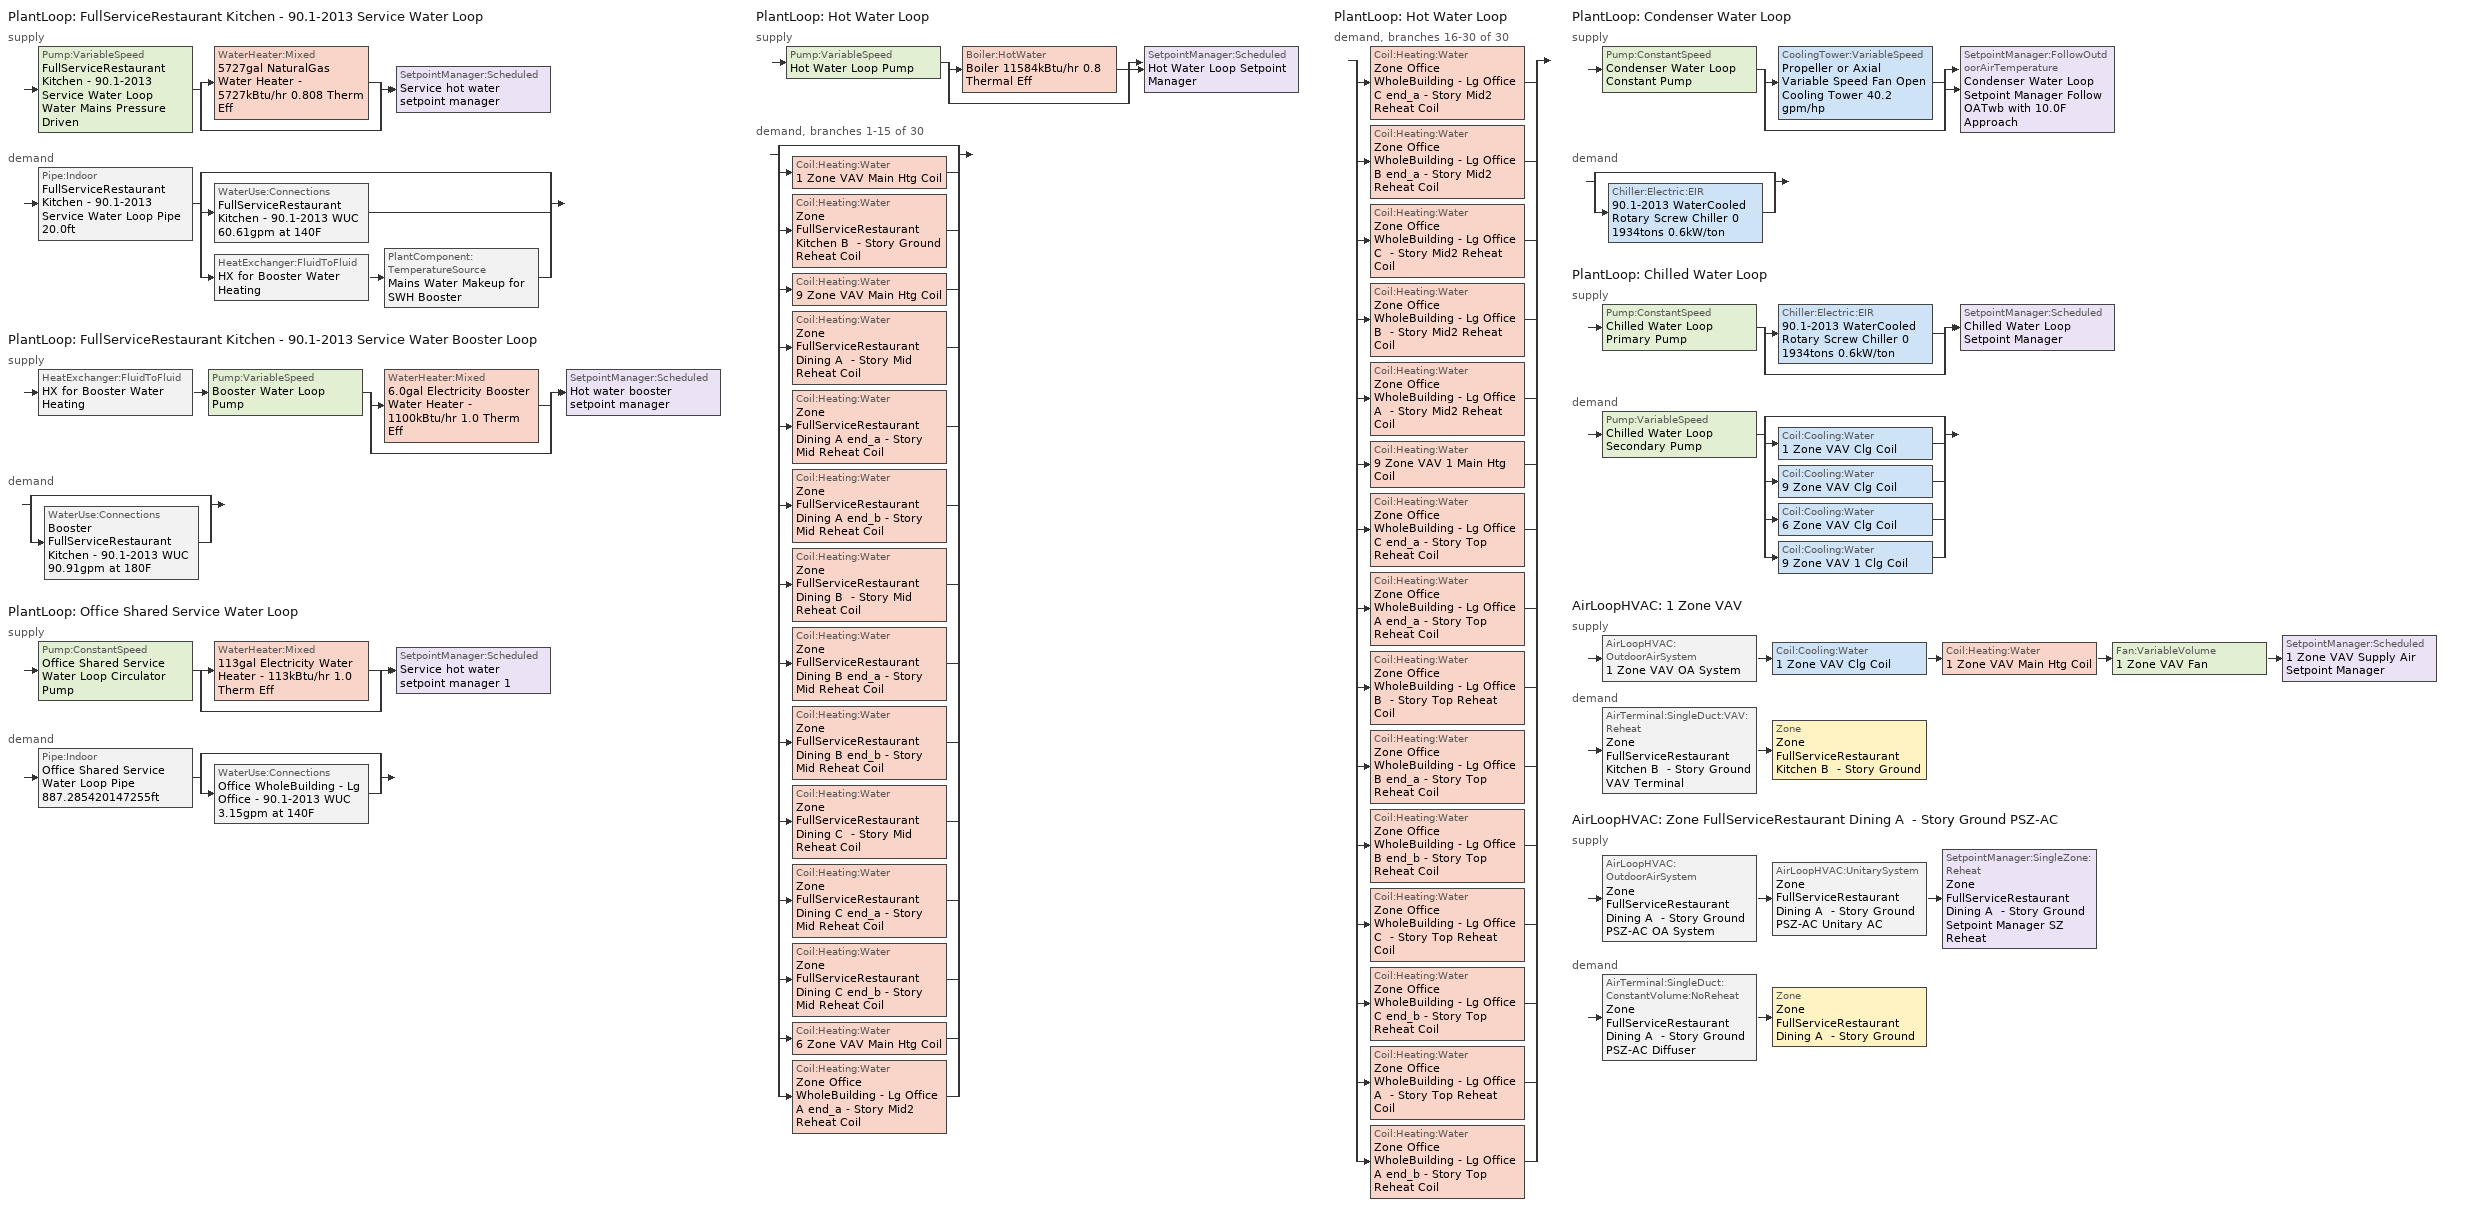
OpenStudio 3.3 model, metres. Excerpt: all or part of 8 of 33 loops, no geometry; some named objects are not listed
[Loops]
PlantLoop 'FullServiceRestaurant Kitchen - 90.1-2013 Service Water Loop'
 supply: Pump:VariableSpeed 'FullServiceRestaurant Kitchen - 90.1-2013 Service Water Loop Water Mains Pressure Driven' > split
  | WaterHeater:Mixed '5727gal NaturalGas Water Heater - 5727kBtu/hr 0.808 Therm Eff'
  | bypass
  join > SetpointManager:Scheduled 'Service hot water setpoint manager'
 demand: Pipe:Indoor 'FullServiceRestaurant Kitchen - 90.1-2013 Service Water Loop Pipe 20.0ft' > split
  | bypass
  | WaterUse:Connections 'FullServiceRestaurant Kitchen - 90.1-2013 WUC 60.61gpm at 140F'
  | HeatExchanger:FluidToFluid 'HX for Booster Water Heating' > PlantComponent:TemperatureSource 'Mains Water Makeup for SWH Booster'
PlantLoop 'FullServiceRestaurant Kitchen - 90.1-2013 Service Water Booster Loop'
 supply: HeatExchanger:FluidToFluid 'HX for Booster Water Heating' > Pump:VariableSpeed 'Booster Water Loop Pump' > split
  | WaterHeater:Mixed '6.0gal Electricity Booster Water Heater - 1100kBtu/hr 1.0 Therm Eff'
  | bypass
  join > SetpointManager:Scheduled 'Hot water booster setpoint manager'
 demand: split
  | bypass
  | WaterUse:Connections 'Booster FullServiceRestaurant Kitchen - 90.1-2013 WUC 90.91gpm at 180F'
PlantLoop 'Office Shared Service Water Loop'
 supply: Pump:ConstantSpeed 'Office Shared Service Water Loop Circulator Pump' > split
  | WaterHeater:Mixed '113gal Electricity Water Heater - 113kBtu/hr 1.0 Therm Eff'
  | bypass
  join > SetpointManager:Scheduled 'Service hot water setpoint manager 1'
 demand: Pipe:Indoor 'Office Shared Service Water Loop Pipe 887.285420147255ft' > split
  | bypass
  | WaterUse:Connections 'Office WholeBuilding - Lg Office - 90.1-2013 WUC 3.15gpm at 140F'
PlantLoop 'Hot Water Loop'
 supply: Pump:VariableSpeed 'Hot Water Loop Pump' > split
  | Boiler:HotWater 'Boiler 11584kBtu/hr 0.8 Thermal Eff'
  | bypass
  join > SetpointManager:Scheduled 'Hot Water Loop Setpoint Manager'
 demand, branches 1-15 of 30: split
  | bypass
  | Coil:Heating:Water '1 Zone VAV Main Htg Coil'
  | Coil:Heating:Water 'Zone FullServiceRestaurant Kitchen B  - Story Ground Reheat Coil'
  | Coil:Heating:Water '9 Zone VAV Main Htg Coil'
  | Coil:Heating:Water 'Zone FullServiceRestaurant Dining A  - Story Mid Reheat Coil'
  | Coil:Heating:Water 'Zone FullServiceRestaurant Dining A end_a - Story Mid Reheat Coil'
  | Coil:Heating:Water 'Zone FullServiceRestaurant Dining A end_b - Story Mid Reheat Coil'
  | Coil:Heating:Water 'Zone FullServiceRestaurant Dining B  - Story Mid Reheat Coil'
  | Coil:Heating:Water 'Zone FullServiceRestaurant Dining B end_a - Story Mid Reheat Coil'
  | Coil:Heating:Water 'Zone FullServiceRestaurant Dining B end_b - Story Mid Reheat Coil'
  | Coil:Heating:Water 'Zone FullServiceRestaurant Dining C  - Story Mid Reheat Coil'
  | Coil:Heating:Water 'Zone FullServiceRestaurant Dining C end_a - Story Mid Reheat Coil'
  | Coil:Heating:Water 'Zone FullServiceRestaurant Dining C end_b - Story Mid Reheat Coil'
  | Coil:Heating:Water '6 Zone VAV Main Htg Coil'
  | Coil:Heating:Water 'Zone Office WholeBuilding - Lg Office A end_a - Story Mid2 Reheat Coil'
PlantLoop 'Hot Water Loop'
 demand, branches 16-30 of 30: split
  | Coil:Heating:Water 'Zone Office WholeBuilding - Lg Office C end_a - Story Mid2 Reheat Coil'
  | Coil:Heating:Water 'Zone Office WholeBuilding - Lg Office B end_a - Story Mid2 Reheat Coil'
  | Coil:Heating:Water 'Zone Office WholeBuilding - Lg Office C  - Story Mid2 Reheat Coil'
  | Coil:Heating:Water 'Zone Office WholeBuilding - Lg Office B  - Story Mid2 Reheat Coil'
  | Coil:Heating:Water 'Zone Office WholeBuilding - Lg Office A  - Story Mid2 Reheat Coil'
  | Coil:Heating:Water '9 Zone VAV 1 Main Htg Coil'
  | Coil:Heating:Water 'Zone Office WholeBuilding - Lg Office C end_a - Story Top Reheat Coil'
  | Coil:Heating:Water 'Zone Office WholeBuilding - Lg Office A end_a - Story Top Reheat Coil'
  | Coil:Heating:Water 'Zone Office WholeBuilding - Lg Office B  - Story Top Reheat Coil'
  | Coil:Heating:Water 'Zone Office WholeBuilding - Lg Office B end_a - Story Top Reheat Coil'
  | Coil:Heating:Water 'Zone Office WholeBuilding - Lg Office B end_b - Story Top Reheat Coil'
  | Coil:Heating:Water 'Zone Office WholeBuilding - Lg Office C  - Story Top Reheat Coil'
  | Coil:Heating:Water 'Zone Office WholeBuilding - Lg Office C end_b - Story Top Reheat Coil'
  | Coil:Heating:Water 'Zone Office WholeBuilding - Lg Office A  - Story Top Reheat Coil'
  | Coil:Heating:Water 'Zone Office WholeBuilding - Lg Office A end_b - Story Top Reheat Coil'
PlantLoop 'Condenser Water Loop'
 supply: Pump:ConstantSpeed 'Condenser Water Loop Constant Pump' > split
  | CoolingTower:VariableSpeed 'Propeller or Axial Variable Speed Fan Open Cooling Tower 40.2 gpm/hp'
  | bypass
  join > SetpointManager:FollowOutdoorAirTemperature 'Condenser Water Loop Setpoint Manager Follow OATwb with 10.0F Approach'
 demand: split
  | bypass
  | Chiller:Electric:EIR '90.1-2013 WaterCooled  Rotary Screw Chiller 0 1934tons 0.6kW/ton'
PlantLoop 'Chilled Water Loop'
 supply: Pump:ConstantSpeed 'Chilled Water Loop Primary Pump' > split
  | Chiller:Electric:EIR '90.1-2013 WaterCooled  Rotary Screw Chiller 0 1934tons 0.6kW/ton'
  | bypass
  join > SetpointManager:Scheduled 'Chilled Water Loop Setpoint Manager'
 demand: Pump:VariableSpeed 'Chilled Water Loop Secondary Pump' > split
  | bypass
  | Coil:Cooling:Water '1 Zone VAV Clg Coil'
  | Coil:Cooling:Water '9 Zone VAV Clg Coil'
  | Coil:Cooling:Water '6 Zone VAV Clg Coil'
  | Coil:Cooling:Water '9 Zone VAV 1 Clg Coil'
AirLoopHVAC '1 Zone VAV'
 supply: AirLoopHVAC:OutdoorAirSystem '1 Zone VAV OA System' > Coil:Cooling:Water '1 Zone VAV Clg Coil' > Coil:Heating:Water '1 Zone VAV Main Htg Coil' > Fan:VariableVolume '1 Zone VAV Fan' > SetpointManager:Scheduled '1 Zone VAV Supply Air Setpoint Manager'
 demand: AirTerminal:SingleDuct:VAV:Reheat 'Zone FullServiceRestaurant Kitchen B  - Story Ground VAV Terminal' > Zone 'Zone FullServiceRestaurant Kitchen B  - Story Ground'
AirLoopHVAC 'Zone FullServiceRestaurant Dining A  - Story Ground PSZ-AC'
 supply: AirLoopHVAC:OutdoorAirSystem 'Zone FullServiceRestaurant Dining A  - Story Ground PSZ-AC OA System' > AirLoopHVAC:UnitarySystem 'Zone FullServiceRestaurant Dining A  - Story Ground PSZ-AC Unitary AC' > SetpointManager:SingleZone:Reheat 'Zone FullServiceRestaurant Dining A  - Story Ground Setpoint Manager SZ Reheat'
 demand: AirTerminal:SingleDuct:ConstantVolume:NoReheat 'Zone FullServiceRestaurant Dining A  - Story Ground PSZ-AC Diffuser' > Zone 'Zone FullServiceRestaurant Dining A  - Story Ground'
[Construction]
Uninsulated copper pipe 0.75in type L: Copper pipe 0.75in type L
Uninsulated copper pipe 0.75in type L 1: Copper pipe 0.75in type L 1
[Material] Roughness=Smooth; Thickness {m}=0.001143; Conductivity {W/m-K}=386; Density {kg/m3}=8906.27; Specific Heat {J/kg-K}=385.1856; Thermal Absorptance=0.9; Solar Absorptance=0.7; Visible Absorptance=0.7
Copper pipe 0.75in type L; Copper pipe 0.75in type L 1
[Sizing:Zone] Zone Cooling Design Supply Air Temperature Input Method=SupplyAirTemperature; Zone Cooling Design Supply Air Temperature {C}=12.7778; Zone Cooling Design Supply Air Temperature Difference {deltaC}=11.11; Zone Heating Design Supply Air Temperature Input Method=SupplyAirTemperature; Zone Heating Design Supply Air Temperature Difference {deltaC}=11.11; Zone Cooling Design Supply Air Humidity Ratio {kg-H2O/kg-air}=0.0085; Zone Heating Design Supply Air Humidity Ratio {kg-H2O/kg-air}=0.008; Heating Design Air Flow Method=DesignDay; Account for Dedicated Outdoor Air System=No; Dedicated Outdoor Air System Control Strategy=NeutralSupplyAir; Dedicated Outdoor Air Low Setpoint Temperature for Design {C}=autosize; Dedicated Outdoor Air High Setpoint Temperature for Design {C}=autosize
Name | Zone Heating Design Supply Air Temperature {C} | Cooling Design Air Flow Method | Design Minimum Zone Ventilation Efficiency
Zone FullServiceRestaurant Kitchen B  - Story Ground | 40 | DesignDayWithLimit | 0.6
Zone FullServiceRestaurant Dining A  - Story Ground | 50 | DesignDay
[Zone equipment]
Zone FullServiceRestaurant Kitchen B  - Story Ground: Zone FullServiceRestaurant Kitchen B  - Story Ground Exhaust Fan, Zone FullServiceRestaurant Kitchen B  - Story Ground VAV Terminal
Zone FullServiceRestaurant Dining A  - Story Ground: Zone FullServiceRestaurant Dining A  - Story Ground PSZ-AC Diffuser
[Fan:ZoneExhaust]
Zone FullServiceRestaurant Kitchen B  - Story Ground Exhaust Fan: Availability Schedule=RestaurantSitDown Kitchen_Exhaust_SCH; Fan Total Efficiency=0.385; Pressure Rise {Pa}=124.544; Maximum Flow Rate {m3/s}=29.4168; Flow Fraction Schedule=RestaurantSitDown Kitchen_Exhaust_SCH; System Availability Manager Coupling Mode=Decoupled
[WaterUse:Connections] Drain Water Heat Exchanger Type=None; Drain Water Heat Exchanger Destination=Plant
Name | Water Use Equipment Name 1
Booster FullServiceRestaurant Kitchen - 90.1-2013 WUC 90.91gpm at 180F | Booster FullServiceRestaurant Kitchen - 90.1-2013 Service Water Use 90.91gpm at 180F
FullServiceRestaurant Kitchen - 90.1-2013 WUC 60.61gpm at 140F | FullServiceRestaurant Kitchen - 90.1-2013 Service Water Use 60.61gpm at 140F
Office WholeBuilding - Lg Office - 90.1-2013 WUC 3.15gpm at 140F | Office WholeBuilding - Lg Office - 90.1-2013 Service Water Use 3.15gpm at 140F
[WaterUse:Equipment:Definition] Sensible Fraction Schedule=Fraction Sensible - 0.2; Latent Fraction Schedule=Fraction Latent - 0.05
Name | Peak Flow Rate {m3/s} | Target Temperature Schedule
Booster FullServiceRestaurant Kitchen - 90.1-2013 Service Water Use Def 90.91gpm | 0.0057355 | Mixed Water At Faucet Temp - 180F
FullServiceRestaurant Kitchen - 90.1-2013 Service Water Use Def 60.61gpm | 0.00382367 | Mixed Water At Faucet Temp - 140F
Office WholeBuilding - Lg Office - 90.1-2013 Service Water Use Def 3.15gpm | 0.000198892 | Mixed Water At Faucet Temp - 140F 1
[WaterUse:Equipment]
Name | Water Use Equipment Definition | Flow Rate Fraction Schedule
Booster FullServiceRestaurant Kitchen - 90.1-2013 Service Water Use 90.91gpm at 180F | Booster FullServiceRestaurant Kitchen - 90.1-2013 Service Water Use Def 90.91gpm | RestaurantSitDown BLDG_SWH_SCH
FullServiceRestaurant Kitchen - 90.1-2013 Service Water Use 60.61gpm at 140F | FullServiceRestaurant Kitchen - 90.1-2013 Service Water Use Def 60.61gpm | RestaurantSitDown BLDG_SWH_SCH
Office WholeBuilding - Lg Office - 90.1-2013 Service Water Use 3.15gpm at 140F | Office WholeBuilding - Lg Office - 90.1-2013 Service Water Use Def 3.15gpm | OfficeLarge BLDG_SWH_SCH
[PlantLoop] Glycol Concentration=0; Plant Loop Volume {m3}=Autocalculate; Load Distribution Scheme=Optimal
Name | Maximum Loop Temperature {C} | Minimum Loop Temperature {C} | Fluid Type | Common Pipe Simulation
FullServiceRestaurant Kitchen - 90.1-2013 Service Water Loop; Office Shared Service Water Loop | 60 | 10
FullServiceRestaurant Kitchen - 90.1-2013 Service Water Booster Loop
Hot Water Loop |  | 10 | Water
Condenser Water Loop | 80 | 5
Chilled Water Loop | 40 | 1 |  | CommonPipe
[Sizing:Plant]
Name | Loop Type | Design Loop Exit Temperature {C} | Loop Design Temperature Difference {deltaC} | Sizing Option | Zone Timesteps in Averaging Window | Coincident Sizing Factor Mode
FullServiceRestaurant Kitchen - 90.1-2013 Service Water Loop; Office Shared Service Water Loop | Heating | 60 | 5 | NonCoincident | 1 | None
FullServiceRestaurant Kitchen - 90.1-2013 Service Water Booster Loop | Heating | 82.2222 | 5 | NonCoincident | 1 | None
Hot Water Loop | Heating | 82.2222 | 11.1111 | NonCoincident | 1 | None
Condenser Water Loop | Condenser | 29.4444 | 5.55556 | Coincident | 6 | GlobalCoolingSizingFactor
Chilled Water Loop | Cooling | 6.66667 | 5.61111 | NonCoincident | 1 | None
[SetpointManager:Scheduled] Control Variable=Temperature
Name | Schedule | Setpoint Node or NodeList
Service hot water setpoint manager | Service Water Loop Temp - 140F | FullServiceRestaurant Kitchen - 90.1-2013 Service Water Loop Supply Outlet Node
Hot water booster setpoint manager | Service Water Booster Temp - 180.00000000000006F | FullServiceRestaurant Kitchen - 90.1-2013 Service Water Booster Loop Supply Outlet Node
Service hot water setpoint manager 1 | Service Water Loop Temp - 140F 1 | Office Shared Service Water Loop Supply Outlet Node
Hot Water Loop Setpoint Manager | Hot Water Loop Temp - 180F | Hot Water Loop Supply Outlet Node
Chilled Water Loop Setpoint Manager | Chilled Water Loop Temp - 44F | Chilled Water Loop Supply Outlet Node
1 Zone VAV Supply Air Setpoint Manager | Supply Air Temp - 55.0F | 1 Zone VAV Supply Outlet Node
[Pump:VariableSpeed] Coefficient 1 of the Part Load Performance Curve=0; Pump Control Type=Intermittent; Skin Loss Radiative Fraction=0.5; Design Power Sizing Method=PowerPerFlowPerPressure; Design Electric Power per Unit Flow Rate {W/(m3/s)}=348701.1; Design Shaft Power per Unit Flow Rate per Unit Head {W-s/m3-Pa}=1.28205; Design Minimum Flow Rate Fraction=0
Name | Rated Pump Head {Pa} | Motor Efficiency | Coefficient 2 of the Part Load Performance Curve | Coefficient 3 of the Part Load Performance Curve | Coefficient 4 of the Part Load Performance Curve | Rated Power Consumption {W} | Minimum Flow Rate {m3/s} | Fraction of Motor Inefficiencies to Fluid Stream
FullServiceRestaurant Kitchen - 90.1-2013 Service Water Loop Water Mains Pressure Driven | 0.001 | 0.7 | 3.2485 | -4.7443 | 2.5294
Booster Water Loop Pump | 0 | 1 | 3.2485 | -4.7443 | 2.5294 | 0 | 0
Hot Water Loop Pump | 179344 | 0.936 | 3.2485 | -4.7443 | 2.5294
Chilled Water Loop Secondary Pump | 134508 | 0.954 | 0.0205 | 0.4101 | 0.5753 |  |  | 0
[WaterHeater:Mixed] Deadband Temperature Difference {deltaC}=2; Heater Control Type=Cycle; Off Cycle Parasitic Fuel Consumption Rate {W}=0; Off Cycle Parasitic Heat Fraction to Tank=0; On Cycle Parasitic Fuel Consumption Rate {W}=0; On Cycle Parasitic Heat Fraction to Tank=0; Ambient Temperature Indicator=Schedule; Use Side Effectiveness=1; Source Side Effectiveness=1; Use Side Design Flow Rate {m3/s}=autosize; Source Side Design Flow Rate {m3/s}=autosize; Indirect Water Heating Recovery Time {hr}=1.5; Source Side Flow Control Mode=IndirectHeatPrimarySetpoint
Name | Tank Volume {m3} | Setpoint Temperature Schedule | Maximum Temperature Limit {C} | Heater Maximum Capacity {W} | Heater Fuel Type | Heater Thermal Efficiency | Off Cycle Parasitic Fuel Type | On Cycle Parasitic Fuel Type | Ambient Temperature Schedule | Off Cycle Loss Coefficient to Ambient Temperature {W/K} | On Cycle Loss Coefficient to Ambient Temperature {W/K}
5727gal NaturalGas Water Heater - 5727kBtu/hr 0.808 Therm Eff | 21.6802 | Service Water Loop Temp - 140F | 60 | 1.67851e+06 | NaturalGas | 0.808397 | NaturalGas | NaturalGas | Water Heater Ambient Temp Schedule - 71.6f | 453.02 | 453.02
6.0gal Electricity Booster Water Heater - 1100kBtu/hr 1.0 Therm Eff | 0.0227125 | Service Water Booster Temp - 180.00000000000006F | 82.2222 | 322273 | Electricity | 1 | Electricity | Electricity | Water Heater Ambient Temp Schedule - 71.6 | 9.00886 | 9.00886
113gal Electricity Water Heater - 113kBtu/hr 1.0 Therm Eff | 0.428533 | Service Water Loop Temp - 140F 1 | 60 | 33177.6 | Electricity | 1 | Electricity | Electricity | Water Heater Ambient Temp Schedule - 71.6f 1 | 148.981 | 148.981
[WaterHeater:Sizing] Design Mode=PeakDraw; Time Storage Can Meet Peak Draw {hr}=0.538503; Time for Tank Recovery {hr}=0; Nominal Tank Volume for Autosizing Plant Connections {m3}=1
5727gal NaturalGas Water Heater - 5727kBtu/hr 0.808 Therm Eff; 6.0gal Electricity Booster Water Heater - 1100kBtu/hr 1.0 Therm Eff; 113gal Electricity Water Heater - 113kBtu/hr 1.0 Therm Eff
[Pipe:Indoor] Environment Type=Schedule; Pipe Inside Diameter {m}=0.019939
Name | Construction | Ambient Temperature Schedule | Ambient Air Velocity Schedule | Pipe Length {m}
FullServiceRestaurant Kitchen - 90.1-2013 Service Water Loop Pipe 20.0ft | Uninsulated copper pipe 0.75in type L | FullServiceRestaurant Kitchen - 90.1-2013 Service Water Loop Piping Air Temp - 70F | FullServiceRestaurant Kitchen - 90.1-2013 Service Water Loop Piping Air Velocity - 0.67mph | 6.096
Office Shared Service Water Loop Pipe 887.285420147255ft | Uninsulated copper pipe 0.75in type L 1 | Office Shared Service Water Loop Piping Air Temp - 70F | Office Shared Service Water Loop Piping Air Velocity - 0.67mph | 270.445
[HeatExchanger:FluidToFluid]
HX for Booster Water Heating: Loop Demand Side Design Flow Rate {m3/s}=autosize; Loop Supply Side Design Flow Rate {m3/s}=autosize; Heat Exchange Model Type=Ideal; Heat Exchanger U-Factor Times Area Value {W/K}=autosize; Control Type=UncontrolledOn; Minimum Temperature Difference to Activate Heat Exchanger {deltaC}=0.01; Heat Transfer Metering End Use Type=LoopToLoop; Component Override Cooling Control Temperature Mode=Loop; Sizing Factor=1; Operation Minimum Temperature Limit {C}=0; Operation Maximum Temperature Limit {C}=100
[PlantComponent:TemperatureSource]
Mains Water Makeup for SWH Booster: Design Volume Flow Rate {m3/s}=autosize; Temperature Specification Type=Scheduled; Source Temperature {C}=8; Source Temperature Schedule=Mains Water Temperature
[EnergyManagementSystem:Sensor] Output Variable or Output Meter Index Key=Environment
Name | Output Variable or Output Meter
Mains_Water_Temp_Sen | Site Mains Water Temperature
OAT; OAT_1; OAT_2; OAT_3; OAT_4; OAT_5 | Site Outdoor Air Drybulb Temperature
[EnergyManagementSystem:Actuator] Actuated Component Control Type=Schedule Value
Name | Actuated Component | Actuated Component Type
Mains_Water_Temp_Act | Mains Water Temperature | Schedule:Constant
SYS1ZoneVAVHtgSch0 | RestaurantSitDown HTGSETP_KITCHEN_SCH_NO_OPTIMUM | Schedule:Year
SYS1ZoneVAVClgSch0 | RestaurantSitDown CLGSETP_KITCHEN_SCH_NO_OPTIMUM | Schedule:Year
SYS6ZoneVAVHtgSch0; SYS9ZoneVAV1HtgSch0 | OfficeLarge HTGSETP_SCH_YES_OPTIMUM | Schedule:Year
SYS6ZoneVAVClgSch0; SYS9ZoneVAV1ClgSch0 | OfficeLarge CLGSETP_SCH_NO_SETBACK | Schedule:Year
SYS9ZoneVAVHtgSch0; ZoneFullServiceRestaurantDiningBStoryGroundPSZACHtgSch0 | RestaurantSitDown HTGSETP_SCH_NO_OPTIMUM | Schedule:Year
SYS9ZoneVAVClgSch0; ZoneFullServiceRestaurantDiningBStoryGroundPSZACClgSch0 | RestaurantSitDown CLGSETP_SCH_NO_OPTIMUM | Schedule:Year
ZoneOfficeOfficeLargeMainDataCenterBStoryGroundPSZACHtgSch0 | OfficeLarge HTGSETP_DC_SCH | Schedule:Year
ZoneOfficeOfficeLargeMainDataCenterBStoryGroundPSZACClgSch0 | OfficeLarge CLGSETP_DC_SCH | Schedule:Year
[EnergyManagementSystem:Program]
Mains_Water_Prg: SET Mains_Water_Temp_Act = Mains_Water_Temp_Sen
SYS1ZoneVAVOptimumStartProg0: IF DaylightSavings==0 && DayOfWeek>1 && Hour==5 && OAT<23.9 && OAT>1.7; SET SYS1ZoneVAVClgSch0 = 29.4; SET SYS1ZoneVAVHtgSch0 = 15.6; ELSEIF DaylightSavings==0 && DayOfWeek==1 && Hour==7 && OAT<23.9 && OAT>1.7; SET SYS1ZoneVAVClgSch0 = 29.4; SET SYS1ZoneVAVHtgSch0 = 15.6; ELSEIF DaylightSavings==1 && DayOfWeek>1 && Hour==4 && OAT<23.9 && OAT>1.7; SET SYS1ZoneVAVClgSch0 = 29.4; SET SYS1ZoneVAVHtgSch0 = 15.6; ELSEIF DaylightSavings==1 && DayOfWeek==1 && Hour==6 && OAT<23.9 && OAT>1.7; SET SYS1ZoneVAVClgSch0 = 29.4; SET SYS1ZoneVAVHtgSch0 = 15.6; ELSE; SET SYS1ZoneVAVClgSch0 = NULL; SET SYS1ZoneVAVHtgSch0 = NULL; ENDIF
[Pump:ConstantSpeed] Rated Flow Rate {m3/s}=autosize; Rated Power Consumption {W}=autosize; Fraction of Motor Inefficiencies to Fluid Stream=0; Pump Control Type=Intermittent; Design Power Sizing Method=PowerPerFlowPerPressure; Design Electric Power per Unit Flow Rate {W/(m3/s)}=348701.1; Design Shaft Power per Unit Flow Rate per Unit Head {W-s/m3-Pa}=1.28205
Name | Rated Pump Head {Pa} | Motor Efficiency
Office Shared Service Water Loop Circulator Pump | 29890.7 | 0.7
Condenser Water Loop Constant Pump | 148557 | 0.954
Chilled Water Loop Primary Pump | 44836 | 0.936
[Boiler:HotWater]
Boiler 11584kBtu/hr 0.8 Thermal Eff: Fuel Type=NaturalGas; Nominal Thermal Efficiency=0.8; Efficiency Curve Temperature Evaluation Variable=LeavingBoiler; Normalized Boiler Efficiency Curve=Boiler with Minimum Turndown; Minimum Part Load Ratio=0; Maximum Part Load Ratio=1.2; Optimum Part Load Ratio=1; Water Outlet Upper Temperature Limit {C}=95; Boiler Flow Mode=LeavingSetpointModulated; Parasitic Electric Load {W}=0; Sizing Factor=1
[SetpointManager:FollowOutdoorAirTemperature]
Condenser Water Loop Setpoint Manager Follow OATwb with 10.0F Approach: Control Variable=Temperature; Reference Temperature Type=OutdoorAirWetBulb; Offset Temperature Difference {deltaC}=5.55556; Maximum Setpoint Temperature {C}=29.3556; Minimum Setpoint Temperature {C}=21.1111; Setpoint Node or NodeList=Condenser Water Loop Supply Outlet Node
[CoolingTower:VariableSpeed]
Propeller or Axial Variable Speed Fan Open Cooling Tower 40.2 gpm/hp: Model Type=CoolToolsCrossFlow; Design Inlet Air Wet-Bulb Temperature {C}=23.8; Design Approach Temperature {deltaC}=5.55556; Design Range Temperature {deltaC}=5.55556; Design Water Flow Rate {m3/s}=autosize; Design Air Flow Rate {m3/s}=autosize; Design Fan Power {W}=109986; Fan Power Ratio Function of Air Flow Rate Ratio Curve=VSD-TWR-FAN-FPLR; Minimum Air Flow Rate Ratio=0.2; Fraction of Tower Capacity in Free Convection Regime=0.125; Basin Heater Capacity {W/K}=0; Basin Heater Setpoint Temperature {C}=2; Evaporation Loss Mode=SaturatedExit; Evaporation Loss Factor {percent/K}=0.2; Drift Loss Percent {percent}=0.008; Blowdown Calculation Mode=ConcentrationRatio; Blowdown Concentration Ratio=3; Number of Cells=1; Cell Control=MaximalCell; Sizing Factor=1
[Chiller:Electric:EIR]
90.1-2013 WaterCooled  Rotary Screw Chiller 0 1934tons 0.6kW/ton: Reference Capacity {W}=Autosize; Reference COP {W/W}=6.28036; Reference Leaving Chilled Water Temperature {C}=6.66667; Reference Entering Condenser Fluid Temperature {C}=35; Reference Chilled Water Flow Rate {m3/s}=Autosize; Cooling Capacity Function of Temperature Curve=ChlrWtrPosDispPathAAllQRatio_fTchwsTcwsSI; Electric Input to Cooling Output Ratio Function of Temperature Curve=ChlrWtrPosDispPathAAllEIRRatio_fTchwsTcwsSI; Electric Input to Cooling Output Ratio Function of Part Load Ratio Curve=ChlrWtrPosDispPathAAllEIRRatio_fQRatio; Minimum Part Load Ratio=0.15; Maximum Part Load Ratio=1; Optimum Part Load Ratio=1; Minimum Unloading Ratio=0.25; Condenser Type=WaterCooled; Leaving Chilled Water Lower Temperature Limit {C}=2.22222; Chiller Flow Mode=ConstantFlow; Design Heat Recovery Water Flow Rate {m3/s}=Autosize; Sizing Factor=1; Basin Heater Capacity {W/K}=0; Basin Heater Setpoint Temperature {C}=10; Condenser Heat Recovery Relative Capacity Fraction=1
[AirLoopHVAC] Design Supply Air Flow Rate {m3/s}=autosize; Design Return Air Flow Fraction of Supply Air Flow=1
Name | Availability Schedule
1 Zone VAV | 1 Zone VAV Occ Sch
Zone FullServiceRestaurant Dining A  - Story Ground PSZ-AC | Zone FullServiceRestaurant Dining A  - Story Ground PSZ-AC Occ Sch
[Sizing:System] Type of Load to Size On=Sensible; Design Outdoor Air Flow Rate {m3/s}=Autosize; Preheat Design Temperature {C}=7.22222; Preheat Design Humidity Ratio {kg-H2O/kg-Air}=0.008; Precool Design Temperature {C}=12.7778; Precool Design Humidity Ratio {kg-H2O/kg-Air}=0.008; Central Cooling Design Supply Air Temperature {C}=12.7778; Sizing Option=Coincident; 100% Outdoor Air in Cooling=No; 100% Outdoor Air in Heating=No; Central Cooling Design Supply Air Humidity Ratio {kg-H2O/kg-Air}=0.0085; Central Heating Design Supply Air Humidity Ratio {kg-H2O/kg-Air}=0.008; Cooling Design Air Flow Method=DesignDay; Heating Design Air Flow Method=DesignDay; System Outdoor Air Method=ZoneSum; Zone Maximum Outdoor Air Fraction=1; Cooling Supply Air Flow Rate Per Floor Area {m3/s-m2}=0.00996765; Cooling Fraction of Autosized Cooling Supply Air Flow Rate=1; Cooling Supply Air Flow Rate Per Unit Cooling Capacity {m3/s-W}=3.94755e-05; Heating Supply Air Flow Rate Per Floor Area {m3/s-m2}=0.00996765; Heating Fraction of Autosized Heating Supply Air Flow Rate=1; Heating Fraction of Autosized Cooling Supply Air Flow Rate=1; Heating Supply Air Flow Rate Per Unit Heating Capacity {m3/s-W}=3.15882e-05; Cooling Design Capacity Method=CoolingDesignCapacity; Cooling Design Capacity {W}=autosize; Cooling Design Capacity Per Floor Area {W/m2}=234.7; Fraction of Autosized Cooling Design Capacity=1; Heating Design Capacity Method=HeatingDesignCapacity; Heating Design Capacity {W}=autosize; Heating Design Capacity Per Floor Area {W/m2}=157; Fraction of Autosized Heating Design Capacity=1; Central Cooling Capacity Control Method=OnOff; Occupant Diversity=autosize
Name | Central Heating Maximum System Air Flow Ratio | Central Heating Design Supply Air Temperature {C}
1 Zone VAV | 0.3 | 12.7778
Zone FullServiceRestaurant Dining A  - Story Ground PSZ-AC | 1 | 50
[Fan:VariableVolume]
1 Zone VAV Fan: Availability Schedule=Always On Discrete; Fan Total Efficiency=0.6227; Pressure Rise {Pa}=1389.92; Maximum Flow Rate {m3/s}=Autosize; Fan Power Minimum Flow Rate Input Method=Fraction; Fan Power Minimum Flow Fraction=0.1; Fan Power Minimum Air Flow Rate {m3/s}=0; Motor Efficiency=0.958; Motor In Airstream Fraction=1; Fan Power Coefficient 1=0.027828; Fan Power Coefficient 2=0.026583; Fan Power Coefficient 3=-0.087069; Fan Power Coefficient 4=1.03092; Fan Power Coefficient 5=0
[Coil:Heating:Water] Availability Schedule=Always On Discrete; Rated Inlet Water Temperature {C}=82.2222; Rated Outlet Water Temperature {C}=71.1111
Name | Rated Inlet Air Temperature {C} | Rated Outlet Air Temperature {C}
1 Zone VAV Main Htg Coil; 9 Zone VAV Main Htg Coil; 6 Zone VAV Main Htg Coil; 9 Zone VAV 1 Main Htg Coil | 7.22222 | 12.7778
Zone FullServiceRestaurant Kitchen B  - Story Ground Reheat Coil; Zone FullServiceRestaurant Dining A  - Story Mid Reheat Coil; Zone FullServiceRestaurant Dining A end_a - Story Mid Reheat Coil; Zone FullServiceRestaurant Dining A end_b - Story Mid Reheat Coil; Zone FullServiceRestaurant Dining B  - Story Mid Reheat Coil; Zone FullServiceRestaurant Dining B end_a - Story Mid Reheat Coil; Zone FullServiceRestaurant Dining B end_b - Story Mid Reheat Coil; Zone FullServiceRestaurant Dining C  - Story Mid Reheat Coil; Zone FullServiceRestaurant Dining C end_a - Story Mid Reheat Coil; Zone FullServiceRestaurant Dining C end_b - Story Mid Reheat Coil; Zone Office WholeBuilding - Lg Office A end_a - Story Mid2 Reheat Coil; Zone Office WholeBuilding - Lg Office C end_a - Story Mid2 Reheat Coil; Zone Office WholeBuilding - Lg Office B end_a - Story Mid2 Reheat Coil; Zone Office WholeBuilding - Lg Office C  - Story Mid2 Reheat Coil; Zone Office WholeBuilding - Lg Office B  - Story Mid2 Reheat Coil; Zone Office WholeBuilding - Lg Office A  - Story Mid2 Reheat Coil; Zone Office WholeBuilding - Lg Office C end_a - Story Top Reheat Coil; Zone Office WholeBuilding - Lg Office A end_a - Story Top Reheat Coil; Zone Office WholeBuilding - Lg Office B  - Story Top Reheat Coil; Zone Office WholeBuilding - Lg Office B end_a - Story Top Reheat Coil; Zone Office WholeBuilding - Lg Office B end_b - Story Top Reheat Coil; Zone Office WholeBuilding - Lg Office C  - Story Top Reheat Coil; Zone Office WholeBuilding - Lg Office C end_b - Story Top Reheat Coil; Zone Office WholeBuilding - Lg Office A  - Story Top Reheat Coil; Zone Office WholeBuilding - Lg Office A end_b - Story Top Reheat Coil | 12.7778 | 40
[Controller:WaterCoil] Minimum Actuated Flow {m3/s}=0
Name | Water Coil | Action | Controller Convergence Tolerance {deltaC}
1 Zone VAV Main Htg Coil Controller | 1 Zone VAV Main Htg Coil | Normal | 0.0001
1 Zone VAV Clg Coil Controller | 1 Zone VAV Clg Coil | Reverse
Zone FullServiceRestaurant Kitchen B  - Story Ground Reheat Coil Controller | Zone FullServiceRestaurant Kitchen B  - Story Ground Reheat Coil | Normal | 0.0001
9 Zone VAV Main Htg Coil Controller | 9 Zone VAV Main Htg Coil | Normal | 0.0001
9 Zone VAV Clg Coil Controller | 9 Zone VAV Clg Coil | Reverse
Zone FullServiceRestaurant Dining A  - Story Mid Reheat Coil Controller | Zone FullServiceRestaurant Dining A  - Story Mid Reheat Coil | Normal | 0.0001
Zone FullServiceRestaurant Dining A end_a - Story Mid Reheat Coil Controller | Zone FullServiceRestaurant Dining A end_a - Story Mid Reheat Coil | Normal | 0.0001
Zone FullServiceRestaurant Dining A end_b - Story Mid Reheat Coil Controller | Zone FullServiceRestaurant Dining A end_b - Story Mid Reheat Coil | Normal | 0.0001
Zone FullServiceRestaurant Dining B  - Story Mid Reheat Coil Controller | Zone FullServiceRestaurant Dining B  - Story Mid Reheat Coil | Normal | 0.0001
Zone FullServiceRestaurant Dining B end_a - Story Mid Reheat Coil Controller | Zone FullServiceRestaurant Dining B end_a - Story Mid Reheat Coil | Normal | 0.0001
Zone FullServiceRestaurant Dining B end_b - Story Mid Reheat Coil Controller | Zone FullServiceRestaurant Dining B end_b - Story Mid Reheat Coil | Normal | 0.0001
Zone FullServiceRestaurant Dining C  - Story Mid Reheat Coil Controller | Zone FullServiceRestaurant Dining C  - Story Mid Reheat Coil | Normal | 0.0001
Zone FullServiceRestaurant Dining C end_a - Story Mid Reheat Coil Controller | Zone FullServiceRestaurant Dining C end_a - Story Mid Reheat Coil | Normal | 0.0001
Zone FullServiceRestaurant Dining C end_b - Story Mid Reheat Coil Controller | Zone FullServiceRestaurant Dining C end_b - Story Mid Reheat Coil | Normal | 0.0001
6 Zone VAV Main Htg Coil Controller | 6 Zone VAV Main Htg Coil | Normal | 0.0001
6 Zone VAV Clg Coil Controller | 6 Zone VAV Clg Coil | Reverse
Zone Office WholeBuilding - Lg Office A end_a - Story Mid2 Reheat Coil Controller | Zone Office WholeBuilding - Lg Office A end_a - Story Mid2 Reheat Coil | Normal | 0.0001
Zone Office WholeBuilding - Lg Office C end_a - Story Mid2 Reheat Coil Controller | Zone Office WholeBuilding - Lg Office C end_a - Story Mid2 Reheat Coil | Normal | 0.0001
Zone Office WholeBuilding - Lg Office B end_a - Story Mid2 Reheat Coil Controller | Zone Office WholeBuilding - Lg Office B end_a - Story Mid2 Reheat Coil | Normal | 0.0001
Zone Office WholeBuilding - Lg Office C  - Story Mid2 Reheat Coil Controller | Zone Office WholeBuilding - Lg Office C  - Story Mid2 Reheat Coil | Normal | 0.0001
Zone Office WholeBuilding - Lg Office B  - Story Mid2 Reheat Coil Controller | Zone Office WholeBuilding - Lg Office B  - Story Mid2 Reheat Coil | Normal | 0.0001
Zone Office WholeBuilding - Lg Office A  - Story Mid2 Reheat Coil Controller | Zone Office WholeBuilding - Lg Office A  - Story Mid2 Reheat Coil | Normal | 0.0001
9 Zone VAV 1 Main Htg Coil Controller | 9 Zone VAV 1 Main Htg Coil | Normal | 0.0001
9 Zone VAV 1 Clg Coil Controller | 9 Zone VAV 1 Clg Coil | Reverse
Zone Office WholeBuilding - Lg Office C end_a - Story Top Reheat Coil Controller | Zone Office WholeBuilding - Lg Office C end_a - Story Top Reheat Coil | Normal | 0.0001
Zone Office WholeBuilding - Lg Office A end_a - Story Top Reheat Coil Controller | Zone Office WholeBuilding - Lg Office A end_a - Story Top Reheat Coil | Normal | 0.0001
Zone Office WholeBuilding - Lg Office B  - Story Top Reheat Coil Controller | Zone Office WholeBuilding - Lg Office B  - Story Top Reheat Coil | Normal | 0.0001
Zone Office WholeBuilding - Lg Office B end_a - Story Top Reheat Coil Controller | Zone Office WholeBuilding - Lg Office B end_a - Story Top Reheat Coil | Normal | 0.0001
Zone Office WholeBuilding - Lg Office B end_b - Story Top Reheat Coil Controller | Zone Office WholeBuilding - Lg Office B end_b - Story Top Reheat Coil | Normal | 0.0001
Zone Office WholeBuilding - Lg Office C  - Story Top Reheat Coil Controller | Zone Office WholeBuilding - Lg Office C  - Story Top Reheat Coil | Normal | 0.0001
Zone Office WholeBuilding - Lg Office C end_b - Story Top Reheat Coil Controller | Zone Office WholeBuilding - Lg Office C end_b - Story Top Reheat Coil | Normal | 0.0001
Zone Office WholeBuilding - Lg Office A  - Story Top Reheat Coil Controller | Zone Office WholeBuilding - Lg Office A  - Story Top Reheat Coil | Normal | 0.0001
Zone Office WholeBuilding - Lg Office A end_b - Story Top Reheat Coil Controller | Zone Office WholeBuilding - Lg Office A end_b - Story Top Reheat Coil | Normal | 0.0001
[Coil:Cooling:Water] Availability Schedule=Always On Discrete; Design Inlet Water Temperature {C}=Autosize; Heat Exchanger Configuration=CrossFlow
1 Zone VAV Clg Coil; 9 Zone VAV Clg Coil; 6 Zone VAV Clg Coil; 9 Zone VAV 1 Clg Coil
[Controller:OutdoorAir] Minimum Outdoor Air Flow Rate {m3/s}=autosize; Maximum Outdoor Air Flow Rate {m3/s}=Autosize; Economizer Control Type=DifferentialDryBulb; Economizer Control Action Type=ModulateFlow; Lockout Type=LockoutWithHeating; Minimum Limit Type=FixedMinimum; High Humidity Control=No; Heat Recovery Bypass Control Type=BypassWhenOAFlowGreaterThanMinimum
Name | Minimum Outdoor Air Schedule | Controller Mechanical Ventilation | Maximum Fraction of Outdoor Air Schedule
1 Zone VAV OA Controller | 1 Zone VAV Occ Sch | 1 Zone VAV Vent Controller
Zone FullServiceRestaurant Dining A  - Story Ground PSZ-AC OA System Controller | Zone FullServiceRestaurant Dining A  - Story Ground PSZ-AC Occ Sch | Controller Mechanical Ventilation 1 | ZoneFullServiceRestaurantDiningAStoryGroundPSZACmaxOASch
[Controller:MechanicalVentilation] Availability Schedule=Always On Discrete
Name | System Outdoor Air Method
1 Zone VAV Vent Controller | ZoneSum
Controller Mechanical Ventilation 1
[AirLoopHVAC:OutdoorAirSystem]
Name | Controller
1 Zone VAV OA System | 1 Zone VAV OA Controller
Zone FullServiceRestaurant Dining A  - Story Ground PSZ-AC OA System | Zone FullServiceRestaurant Dining A  - Story Ground PSZ-AC OA System Controller
[AirTerminal:SingleDuct:VAV:Reheat]
Zone FullServiceRestaurant Kitchen B  - Story Ground VAV Terminal: Availability Schedule=Always On Discrete; Maximum Air Flow Rate {m3/s}=AutoSize; Zone Minimum Air Flow Input Method=Constant; Constant Minimum Air Flow Fraction=0.2; Fixed Minimum Air Flow Rate {m3/s}=0; Reheat Coil=Zone FullServiceRestaurant Kitchen B  - Story Ground Reheat Coil; Maximum Hot Water or Steam Flow Rate {m3/s}=AutoSize; Minimum Hot Water or Steam Flow Rate {m3/s}=0; Convergence Tolerance=0.001; Damper Heating Action=ReverseWithLimits; Maximum Flow per Zone Floor Area During Reheat {m3/s-m2}=AutoSize; Maximum Flow Fraction During Reheat=0.5; Maximum Reheat Air Temperature {C}=40; Control For Outdoor Air=No
[SetpointManager:SingleZone:Reheat]
Zone FullServiceRestaurant Dining A  - Story Ground Setpoint Manager SZ Reheat: Minimum Supply Air Temperature {C}=12.7778; Maximum Supply Air Temperature {C}=50; Control Zone=Zone FullServiceRestaurant Dining A  - Story Ground; Setpoint Node or NodeList=Zone FullServiceRestaurant Dining A  - Story Ground PSZ-AC Supply Outlet Node
[Coil:Heating:Gas]
Zone FullServiceRestaurant Dining A  - Story Ground PSZ-AC Gas Htg Coil 335kBtu/hr 0.8 Thermal Eff: Availability Schedule=Always On Discrete; Gas Burner Efficiency=0.8; Nominal Capacity {W}=AutoSize; Parasitic Electric Load {W}=0; Parasitic Gas Load {W}=0
[Coil:Heating:Electric]
Zone FullServiceRestaurant Dining A  - Story Ground PSZ-AC Electric Backup Htg Coil: Availability Schedule=Always On Discrete; Efficiency=1
[Coil:Cooling:DX:SingleSpeed]
Zone FullServiceRestaurant Dining A  - Story Ground PSZ-AC 1spd DX AC Clg Coil 136kBtu/hr 10.8EER: Availability Schedule=Always On Discrete; Rated Total Cooling Capacity {W}=autosize; Rated Sensible Heat Ratio=autosize; Rated COP {W/W}=3.73224; Rated Air Flow Rate {m3/s}=autosize; Rated Evaporator Fan Power Per Volume Flow Rate {W/(m3/s)}=773.3; Total Cooling Capacity Function of Temperature Curve=PSZ-AC_Unitary_PackagecoolCapFT; Total Cooling Capacity Function of Flow Fraction Curve=PSZ-AC_Unitary_PackagecoolFFF; Energy Input Ratio Function of Temperature Curve=PSZ-AC DX Unitary Package EIRFT; Energy Input Ratio Function of Flow Fraction Curve=PSZ-AC_Unitary_PackagecoolEIRFFF; Part Load Fraction Correlation Curve=PSZ-AC_Unitary_PackagecoolPLR; Minimum Outdoor Dry-Bulb Temperature for Compressor Operation {C}=-25; Condenser Type=AirCooled; Evaporative Condenser Effectiveness=0; Evaporative Condenser Air Flow Rate {m3/s}=Autosize; Evaporative Condenser Pump Rated Power Consumption {W}=Autosize; Crankcase Heater Capacity {W}=0; Maximum Outdoor Dry-Bulb Temperature for Crankcase Heater Operation {C}=0; Basin Heater Capacity {W/K}=0; Basin Heater Setpoint Temperature {C}=10
[Fan:OnOff]
Zone FullServiceRestaurant Dining A  - Story Ground PSZ-AC Fan: Availability Schedule=Always On Discrete; Fan Total Efficiency=0.58175; Pressure Rise {Pa}=622.722; Maximum Flow Rate {m3/s}=autosize; Motor Efficiency=0.895; Motor In Airstream Fraction=1; Fan Power Ratio Function of Speed Ratio Curve=Fan On Off Power Curve; Fan Efficiency Ratio Function of Speed Ratio Curve=Fan On Off Efficiency Curve
[AirLoopHVAC:UnitarySystem]
Zone FullServiceRestaurant Dining A  - Story Ground PSZ-AC Unitary AC: Control Type=Load; Controlling Zone or Thermostat Location=Zone FullServiceRestaurant Dining A  - Story Ground; Dehumidification Control Type=None; Availability Schedule=Always On Discrete; Supply Fan=Zone FullServiceRestaurant Dining A  - Story Ground PSZ-AC Fan; Fan Placement=DrawThrough; Supply Air Fan Operating Mode Schedule=Zone FullServiceRestaurant Dining A  - Story Ground PSZ-AC Occ Sch; Heating Coil=Zone FullServiceRestaurant Dining A  - Story Ground PSZ-AC Gas Htg Coil 335kBtu/hr 0.8 Thermal Eff; DX Heating Coil Sizing Ratio=1; Cooling Coil=Zone FullServiceRestaurant Dining A  - Story Ground PSZ-AC 1spd DX AC Clg Coil 136kBtu/hr 10.8EER; Use DOAS DX Cooling Coil=No; DOAS DX Cooling Coil Leaving Minimum Air Temperature {C}=2; Latent Load Control=SensibleOnlyLoadControl; Supplemental Heating Coil=Zone FullServiceRestaurant Dining A  - Story Ground PSZ-AC Electric Backup Htg Coil; Supply Air Flow Rate During Cooling Operation {m3/s}=Autosize; Supply Air Flow Rate During Heating Operation {m3/s}=Autosize; Supply Air Flow Rate When No Cooling or Heating is Required {m3/s}=Autosize; Maximum Supply Air Temperature {C}=80; Maximum Outdoor Dry-Bulb Temperature for Supplemental Heater Operation {C}=21; Maximum Cycling Rate {cycles/hr}=2.5; Heat Pump Time Constant {s}=60; Fraction of On-Cycle Power Use=0.01; Heat Pump Fan Delay Time {s}=60; Ancilliary On-Cycle Electric Power {W}=0; Ancilliary Off-Cycle Electric Power {W}=0
[AirTerminal:SingleDuct:ConstantVolume:NoReheat]
Zone FullServiceRestaurant Dining A  - Story Ground PSZ-AC Diffuser: Availability Schedule=Always On Discrete; Maximum Air Flow Rate {m3/s}=AutoSize
[Schedule:Ruleset]
Name | Default Day Schedule | Summer Design Day Schedule | Winter Design Day Schedule
RestaurantSitDown Kitchen_Exhaust_SCH | RestaurantSitDown Kitchen_Exhaust_SCH Default | RestaurantSitDown Kitchen_Exhaust_SCH Summer Design Day | RestaurantSitDown Kitchen_Exhaust_SCH Winter Design Day
RestaurantSitDown BLDG_SWH_SCH | RestaurantSitDown BLDG_SWH_SCH Default | RestaurantSitDown BLDG_SWH_SCH Summer Design Day | RestaurantSitDown BLDG_SWH_SCH Winter Design Day
Fraction Sensible - 0.2 | Fraction Sensible - 0.2 Default
Fraction Latent - 0.05 | Fraction Latent - 0.05 Default
Mixed Water At Faucet Temp - 180F | Mixed Water At Faucet Temp - 180F Default
Mixed Water At Faucet Temp - 140F | Mixed Water At Faucet Temp - 140F Default
Service Water Loop Temp - 140F | Service Water Loop Temp - 140F Default
Water Heater Ambient Temp Schedule - 71.6f | Water Heater Ambient Temp Schedule - 71.6f Default
FullServiceRestaurant Kitchen - 90.1-2013 Service Water Loop Piping Air Temp - 70F | FullServiceRestaurant Kitchen - 90.1-2013 Service Water Loop Piping Air Temp - 70F Default
FullServiceRestaurant Kitchen - 90.1-2013 Service Water Loop Piping Air Velocity - 0.67mph | FullServiceRestaurant Kitchen - 90.1-2013 Service Water Loop Piping Air Velocity - 0.67mph Default
Service Water Booster Temp - 180.00000000000006F | Service Water Booster Temp - 180.00000000000006F Default
Water Heater Ambient Temp Schedule - 71.6 | Water Heater Ambient Temp Schedule - 71.6 Default
OfficeLarge BLDG_SWH_SCH | OfficeLarge BLDG_SWH_SCH Default | OfficeLarge BLDG_SWH_SCH Summer Design Day | OfficeLarge BLDG_SWH_SCH Winter Design Day
Mixed Water At Faucet Temp - 140F 1 | Mixed Water At Faucet Temp - 140F Default 1
Service Water Loop Temp - 140F 1 | Service Water Loop Temp - 140F Default 1
Water Heater Ambient Temp Schedule - 71.6f 1 | Water Heater Ambient Temp Schedule - 71.6f Default 1
Office Shared Service Water Loop Piping Air Temp - 70F | Office Shared Service Water Loop Piping Air Temp - 70F Default
Office Shared Service Water Loop Piping Air Velocity - 0.67mph | Office Shared Service Water Loop Piping Air Velocity - 0.67mph Default
Hot Water Loop Temp - 180F | Hot Water Loop Temp - 180F Default
Chilled Water Loop Temp - 44F | Chilled Water Loop Temp - 44F Default
Supply Air Temp - 55.0F | Supply Air Temp - 55.0F Default
1 Zone VAV Occ Sch | 1 Zone VAV Occ Sch Default | 1 Zone VAV Occ Sch Summer Design Day | 1 Zone VAV Occ Sch Winter Design Day
Zone FullServiceRestaurant Dining A  - Story Ground PSZ-AC Occ Sch | Zone FullServiceRestaurant Dining A  - Story Ground PSZ-AC Occ Sch Default | Zone FullServiceRestaurant Dining A  - Story Ground PSZ-AC Occ Sch Summer Design Day | Zone FullServiceRestaurant Dining A  - Story Ground PSZ-AC Occ Sch Winter Design Day
ZoneFullServiceRestaurantDiningAStoryGroundPSZACmaxOASch | ZoneFullServiceRestaurantDiningAStoryGroundPSZACmaxOASchDefault
[Schedule:Day]
RestaurantSitDown Kitchen_Exhaust_SCH Default; RestaurantSitDown Kitchen_Exhaust_SCH Winter Design Day; RestaurantSitDown Kitchen_Exhaust_SCH Summer Design Day; RestaurantSitDown Kitchen_Exhaust_SCH Default|WntrDsn|SmrDsn|Sun|Wkdy Day: 5, 0, 0, 24, 0, 1
RestaurantSitDown BLDG_SWH_SCH Default: 1, 0, 0.25, 6, 0, 0, 10, 0, 0.15, 12, 0, 0.5, 14, 0, 0.4, 17, 0, 0.3, 18, 0, 0.4, 20, 0, 0.5, 21, 0, 0.4, 22, 0, 0.5, 23, 0, 0.4, 24, 0, 0.2
RestaurantSitDown BLDG_SWH_SCH Summer Design Day; RestaurantSitDown BLDG_SWH_SCH SmrDsn|Wkdy Day: 1, 0, 0.2, 6, 0, 0, 7, 0, 0.15, 8, 0, 0.6, 9, 0, 0.55, 10, 0, 0.45, 11, 0, 0.4, 12, 0, 0.45, 13, 0, 0.4, 14, 0, 0.35, 17, 0, 0.3, 18, 0, 0.4, 19, 0, 0.55, 20, 0, 0.6, 21, 0, 0.5, 22, 0, 0.55, 23, 0, 0.45, 24, 0, 0.25
RestaurantSitDown BLDG_SWH_SCH Winter Design Day; RestaurantSitDown BLDG_SWH_SCH WntrDsn|Sat Day: 1, 0, 0.2, 6, 0, 0, 9, 0, 0.15, 10, 0, 0.5, 11, 0, 0.45, 13, 0, 0.5, 14, 0, 0.45, 16, 0, 0.4, 17, 0, 0.35, 18, 0, 0.4, 20, 0, 0.55, 21, 0, 0.5, 22, 0, 0.55, 23, 0, 0.4, 24, 0, 0.3
Fraction Sensible - 0.2 Default: 24, 0, 0.2
Fraction Latent - 0.05 Default: 24, 0, 0.05
Mixed Water At Faucet Temp - 180F Default; Service Water Booster Temp - 180.00000000000006F Default; Hot Water Loop Temp - 180F Default: 24, 0, 82.2222
Mixed Water At Faucet Temp - 140F Default; Service Water Loop Temp - 140F Default; Mixed Water At Faucet Temp - 140F Default 1; Service Water Loop Temp - 140F Default 1: 24, 0, 60
Water Heater Ambient Temp Schedule - 71.6f Default; Water Heater Ambient Temp Schedule - 71.6 Default; Water Heater Ambient Temp Schedule - 71.6f Default 1: 24, 0, 22
FullServiceRestaurant Kitchen - 90.1-2013 Service Water Loop Piping Air Temp - 70F Default; Office Shared Service Water Loop Piping Air Temp - 70F Default: 24, 0, 21.1111
FullServiceRestaurant Kitchen - 90.1-2013 Service Water Loop Piping Air Velocity - 0.67mph Default; Office Shared Service Water Loop Piping Air Velocity - 0.67mph Default: 24, 0, 0.3
OfficeLarge BLDG_SWH_SCH Default: 6, 0, 0, 7, 0, 0.07, 11, 0, 0.04, 13, 0, 0.06, 14, 0, 0.09, 15, 0, 0.06, 21, 0, 0.04, 22, 0, 0.07, 24, 0, 0.04
OfficeLarge BLDG_SWH_SCH Summer Design Day; OfficeLarge BLDG_SWH_SCH SmrDsn|Wkdy Day: 6, 0, 0, 7, 0, 0.07, 8, 0, 0.19, 9, 0, 0.35, 10, 0, 0.38, 11, 0, 0.39, 12, 0, 0.47, 13, 0, 0.57, 14, 0, 0.54, 15, 0, 0.34, 16, 0, 0.33, 17, 0, 0.44, 18, 0, 0.26, 19, 0, 0.21, 20, 0, 0.15, 21, 0, 0.17, 22, 0, 0.08, 24, 0, 0.05
OfficeLarge BLDG_SWH_SCH Winter Design Day; OfficeLarge BLDG_SWH_SCH WntrDsn|Sat Day: 6, 0, 0, 7, 0, 0.07, 8, 0, 0.11, 9, 0, 0.15, 10, 0, 0.21, 11, 0, 0.19, 12, 0, 0.23, 13, 0, 0.2, 14, 0, 0.19, 15, 0, 0.15, 16, 0, 0.13, 17, 0, 0.14, 21, 0, 0.07, 22, 0, 0.09, 24, 0, 0.05
Chilled Water Loop Temp - 44F Default: 24, 0, 6.66667
Supply Air Temp - 55.0F Default: 24, 0, 12.7778
1 Zone VAV Occ Sch Default; Zone FullServiceRestaurant Dining A  - Story Ground PSZ-AC Occ Sch Default: 7, 0, 0, 24, 0, 1
1 Zone VAV Occ Sch Winter Design Day; 1 Zone VAV Occ Sch Summer Design Day; Zone FullServiceRestaurant Dining A  - Story Ground PSZ-AC Occ Sch Winter Design Day; Zone FullServiceRestaurant Dining A  - Story Ground PSZ-AC Occ Sch Summer Design Day: 24, 0, 1
ZoneFullServiceRestaurantDiningAStoryGroundPSZACmaxOASchDefault: 24, 0, 0.7
[Schedule:Rule] Date Specification Type=DateRange; Start Month=1; Start Day=1; End Month=12; End Day=31
Name | Schedule Ruleset | Rule Order | Day Schedule | Apply Sunday | Apply Monday | Apply Tuesday | Apply Wednesday | Apply Thursday | Apply Friday | Apply Saturday
Schedule Rule 31 | RestaurantSitDown Kitchen_Exhaust_SCH | 0 | RestaurantSitDown Kitchen_Exhaust_SCH Default|WntrDsn|SmrDsn|Sun|Wkdy Day | Yes | Yes | Yes | Yes | Yes | Yes
Schedule Rule 32 | RestaurantSitDown BLDG_SWH_SCH | 1 | RestaurantSitDown BLDG_SWH_SCH SmrDsn|Wkdy Day |  | Yes | Yes | Yes | Yes | Yes
Schedule Rule 33 | RestaurantSitDown BLDG_SWH_SCH | 0 | RestaurantSitDown BLDG_SWH_SCH WntrDsn|Sat Day |  |  |  |  |  |  | Yes
Schedule Rule 34 | OfficeLarge BLDG_SWH_SCH | 1 | OfficeLarge BLDG_SWH_SCH SmrDsn|Wkdy Day |  | Yes | Yes | Yes | Yes | Yes
Schedule Rule 35 | OfficeLarge BLDG_SWH_SCH | 0 | OfficeLarge BLDG_SWH_SCH WntrDsn|Sat Day |  |  |  |  |  |  | Yes
[Schedule:Constant]
Name | Value
Always On Discrete | 1
Mains Water Temperature | 10
[Curve:Cubic] Minimum Value of x=0
Name | Coefficient1 Constant | Coefficient2 x | Coefficient3 x**2 | Coefficient4 x**3 | Maximum Value of x
VSD-TWR-FAN-FPLR | 0.331629 | -0.885676 | 0.605565 | 0.948482 | 1
Fan On Off Efficiency Curve | 1 | 0 | 0 | 0 | 1
Boiler with Minimum Turndown | 0.7791 | 1.4745 | -2.5795 | 1.3467 | 1.3
[Curve:Exponent]
Fan On Off Power Curve: Coefficient1 Constant=1; Coefficient2 Constant=0; Coefficient3 Constant=0; Minimum Value of x=0; Maximum Value of x=1
[Curve:Biquadratic]
Name | Coefficient1 Constant | Coefficient2 x | Coefficient3 x**2 | Coefficient4 y | Coefficient5 y**2 | Coefficient6 x*y | Minimum Value of x | Maximum Value of x | Minimum Value of y | Maximum Value of y | Minimum Curve Output | Maximum Curve Output
PSZ-AC_Unitary_PackagecoolCapFT | 0.766956 | 0.0107756 | -4.14703e-05 | 0.00134961 | -0.000261144 | 0.000457488 | 12.77778 | 23.88889 | 21.11111 | 46.11111
PSZ-AC DX Unitary Package EIRFT | 0.297145 | 0.0430933 | -0.000748766 | 0.00597727 | 0.000482112 | -0.000956448 | 12.77778 | 23.88889 | 21.11111 | 46.11111
ChlrWtrPosDispPathAAllQRatio_fTchwsTcwsSI | 0.96744 | 0.037082 | 0.000434 | -0.005837 | -4.9e-05 | -0.000274 | 4.44 | 12.22 | 15.56 | 29.44 | 0.89 | 1.33
ChlrWtrPosDispPathAAllEIRRatio_fTchwsTcwsSI | 0.665307 | -0.009339 | 0.000483 | 0.009492 | 0.000544 | -0.000864 | 4.44 | 12.22 | 15.56 | 29.44 | 0.74 | 1.27
[Curve:Quadratic]
Name | Coefficient1 Constant | Coefficient2 x | Coefficient3 x**2 | Minimum Value of x | Maximum Value of x | Minimum Curve Output
PSZ-AC_Unitary_PackagecoolFFF | 0.8 | 0.2 | 0 | 0.5 | 1.5
PSZ-AC_Unitary_PackagecoolEIRFFF | 1.156 | -0.1816 | 0.0256 | 0.5 | 1.5
PSZ-AC_Unitary_PackagecoolPLR | 0.75 | 0.25 | 0 | 0 | 1
ChlrWtrPosDispPathAAllEIRRatio_fQRatio | 0.310965 | 0.322519 | 0.372745 | 0.1 | 1 | 0.35
